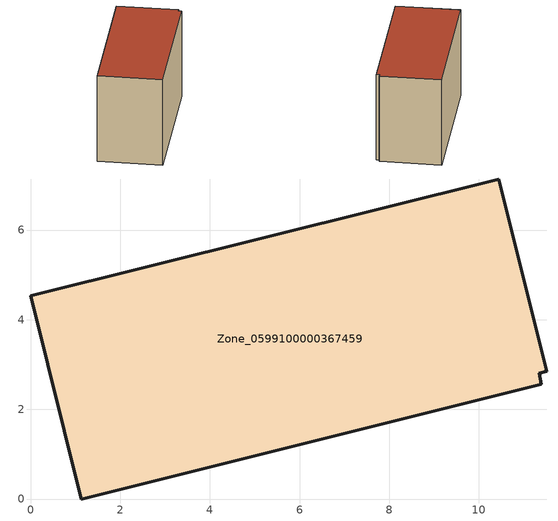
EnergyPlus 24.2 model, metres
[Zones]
Zone_0599100000367459
 floor ground (C_G): 11.52,2.86 11.34,2.81 11.39,2.56 1.13,0 0,4.53 10.45,7.14 z0
 wall outside (C_F): 11.52,2.86 10.45,7.14 0,4.53 1.13,0 11.39,2.56 11.34,2.81 11.52,2.86 z0:6.75
 roof outside (C_R): 11.34,2.81 11.52,2.86 10.45,7.14 0,4.53 1.13,0 11.39,2.56 z6.75
[BUILDING]
Pand.0599100000367459: North Axis=0; Terrain=City; Loads Convergence Tolerance Value=0.04; Temperature Convergence Tolerance Value=0.4; Solar Distribution=FullExterior; Maximum Number of Warmup Days=25; Minimum Number of Warmup Days=1
[Site:Location]
Rotterdam.The.Hague.AP_ZH_NLD Design_Conditions: Latitude=51.96; Longitude=4.45; Time Zone=1; Elevation=-4.5
[SITE:GROUNDTEMPERATURE:BUILDINGSURFACE]
18, 18, 18, 18, 18, 18, 18, 18, 18, 18, 18, 18
[MATERIAL] Thermal Absorptance=0.9; Solar Absorptance=0.7; Visible Absorptance=0.7
Name | Roughness | Thickness | Conductivity | Density | Specific Heat
G.TI.1992-2005 | MediumSmooth | 0.15 | 0.06 | 540 | 1210
F.TI.1992-2005 | Rough | 0.3 | 0.12 | 1920 | 840
R.TI.1992-2005 | MediumRough | 0.2 | 0.08 | 1500 | 1000
[CONSTRUCTION]
C_G: G.TI.1992-2005
C_F: F.TI.1992-2005
C_R: R.TI.1992-2005
[ZONE]
Zone_0599100000367459: Type=1; Multiplier=1; Ceiling Height=Autocalculate; Volume=Autocalculate; Floor Area=autocalculate; Part of Total Floor Area=Yes
[ZONEINFILTRATION:DESIGNFLOWRATE]
Infil_Zone_0599100000367459: Zone or ZoneList or Space or SpaceList=Zone_0599100000367459; Schedule=AlwaysOn; Design Flow Rate Calculation Method=Flow/Area; Flow Rate per Floor Area=0.0015; Constant Term Coefficient=1; Temperature Term Coefficient=0; Velocity Term Coefficient=0; Velocity Squared Term Coefficient=0
[HVACTEMPLATE:ZONE:IDEALLOADSAIRSYSTEM]
Zone_0599100000367459: Maximum Heating Supply Air Temperature=50; Minimum Cooling Supply Air Temperature=13; Maximum Heating Supply Air Humidity Ratio=0.0156; Minimum Cooling Supply Air Humidity Ratio=0.0077; Heating Limit=NoLimit; Cooling Limit=NoLimit; Dehumidification Control Type=ConstantSensibleHeatRatio; Cooling Sensible Heat Ratio=0.7; Dehumidification Setpoint=60; Humidification Control Type=None; Humidification Setpoint=30; Outdoor Air Method=None; Outdoor Air Flow Rate per Person=0.00944; Outdoor Air Flow Rate per Zone Floor Area=0; Outdoor Air Flow Rate per Zone=0; Demand Controlled Ventilation Type=None; Outdoor Air Economizer Type=NoEconomizer; Heat Recovery Type=None; Sensible Heat Recovery Effectiveness=0.7; Latent Heat Recovery Effectiveness=0.65
[ZONECONTROL:THERMOSTAT]
ThermostatControl_Zone_0599100000367459: Zone or ZoneList=Zone_0599100000367459; Control Type Schedule=DualSetpointControlType; Control 1=Thermostat_Zone_0599100000367459; Temperature Difference Between Cutout And Setpoint=0
[THERMOSTATSETPOINT:DUALSETPOINT]
Thermostat_Zone_0599100000367459: Heating Setpoint Temperature Schedule=HeatingSetpoint_Zone_0599100000367459; Cooling Setpoint Temperature Schedule=CoolingSetpoint_Zone_0599100000367459
[SCHEDULE:COMPACT]
HeatingSetpoint_Zone_0599100000367459: Through: 12/31, For: AllDays, Until: 24:00, 21
CoolingSetpoint_Zone_0599100000367459: Through: 12/31, For: AllDays, Until: 24:00, 24
DualSetpointControlType: Through: 12/31, For: AllDays, Until: 24:00, 4
AlwaysOn: Through: 12/31, For: AllDays, Until: 24:00, 1
